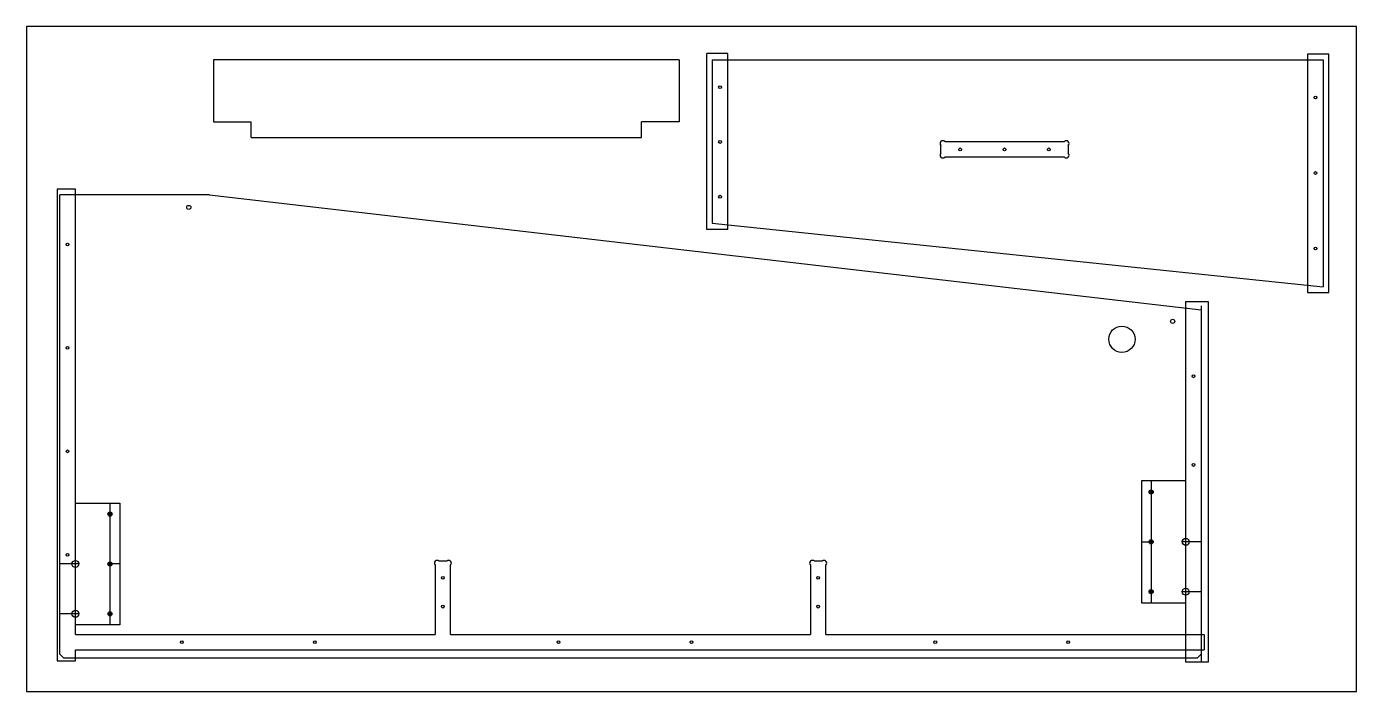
# Model space of a CAD drawing. Header units: inches. Extents: x 0 to 60, y 0 to 30.
import ezdxf

# ---------------------------------------------------------------- set-up
doc = ezdxf.new("R2010")
doc.units = ezdxf.units.IN
doc.header["$MEASUREMENT"] = 0
for name, color, linetype in [('0_WOOD', 7, 'Continuous'), ('10_375VCARVE_888DEP', 7, 'Continuous'), ('3_250BIT_200DEP', 7, 'Continuous'), ('6_125BIT_750DEP', 7, 'Continuous'), ('7_250BIT_750OUTLINE', 7, 'Continuous'), ('8_250BIT_750TAB', 7, 'Continuous'), ('9_500VCARVE_700DEP', 7, 'Continuous'), ('9A_250BIT_450DEP', 7, 'Continuous'), ('CAD', 7, 'Continuous')]:
    doc.layers.add(name, color=color, linetype=linetype)

msp = doc.modelspace()

# ---------------------------------------------------------------- linework, layer by layer
at = {"layer": '0_WOOD', "linetype": 'Continuous'}
for p, q in [((60, 30), (0, 30)), ((0, 30), (0, 0)), ((60, 0), (60, 30)), ((0, 0), (60, 0))]:
    msp.add_line(p, q, dxfattribs=at)
at = {"layer": '10_375VCARVE_888DEP', "linetype": 'Continuous'}
for p, q in [((53, 6.75), (52.112, 6.75)), ((2.388, 5.75), (1.5, 5.75)), ((53, 4.5), (52.112, 4.5)), ((2.388, 3.5), (1.5, 3.5))]:
    msp.add_line(p, q, dxfattribs=at)
at = {"layer": '3_250BIT_200DEP', "linetype": 'Continuous'}
for p, q in [((30.687, 20.839), (30.687, 28.787)), ((31.637, 28.787), (30.687, 28.787)), ((31.637, 20.839), (31.637, 28.787)), ((57.8, 28.75), (57.8, 18)), ((58.75, 28.75), (57.8, 28.75)), ((58.75, 18), (58.75, 28.75)), ((41.25, 24.287), (41.25, 24.633)), ((41.427, 24.81), (46.823, 24.81)), ((47, 24.633), (47, 24.287)), ((46.823, 24.11), (41.427, 24.11)), ((2.2, 22.659), (1.375, 22.659)), ((1.375, 22.659), (1.375, 1.375)), ((2.2, 2.575), (2.2, 22.659)), ((31.637, 20.839), (30.687, 20.839)), ((57.8, 18), (58.75, 18)), ((18.433, 5.698), (18.433, 2.575)), ((18.957, 5.875), (18.61, 5.875)), ((19.133, 2.575), (19.133, 5.698)), ((35.367, 5.698), (35.367, 2.575)), ((35.89, 5.875), (35.543, 5.875)), ((36.067, 2.575), (36.067, 5.698)), ((2.2, 2.575), (18.433, 2.575)), ((19.133, 2.575), (35.367, 2.575)), ((36.067, 2.575), (53.125, 2.575)), ((53.125, 2.575), (53.125, 1.875)), ((2.2, 1.875), (53.125, 1.875)), ((2.2, 1.375), (2.2, 1.875)), ((1.375, 1.375), (2.2, 1.375))]:
    msp.add_line(p, q, dxfattribs=at)
for centre, start, end in [((41.338, 24.722), 45, 225), ((46.912, 24.722), 315, 135), ((41.338, 24.198), 135, 315), ((46.912, 24.198), 225, 45), ((18.522, 5.787), 45, 225), ((19.045, 5.787), 315, 135), ((35.455, 5.787), 45, 225), ((35.978, 5.787), 315, 135)]:
    msp.add_arc(centre, 0.125, start, end, dxfattribs=at)
at = {"layer": '6_125BIT_750DEP', "linetype": 'Continuous'}
for centre, radius in [((31.287, 27.265), 0.0625), ((58.15, 26.798), 0.0625), ((31.287, 24.794), 0.0625), ((42.125, 24.46), 0.0625), ((44.125, 24.46), 0.0625), ((46.125, 24.46), 0.0625), ((58.15, 23.393), 0.0625), ((31.287, 22.324), 0.0625), ((7.318, 21.841), 0.0932), ((1.85, 20.167), 0.0625), ((58.15, 19.989), 0.0625), ((51.709, 16.698), 0.0932), ((1.85, 15.5), 0.0625), ((52.65, 14.219), 0.0625), ((1.85, 10.833), 0.0625), ((52.65, 10.219), 0.0625), ((50.737, 9), 0.0625), ((3.762, 8), 0.0625), ((50.737, 6.75), 0.0625), ((1.85, 6.167), 0.0625), ((3.762, 5.75), 0.0625), ((18.783, 5.125), 0.0625), ((35.717, 5.125), 0.0625), ((50.737, 4.5), 0.0625), ((18.783, 3.825), 0.0625), ((35.717, 3.825), 0.0625), ((3.762, 3.5), 0.0625), ((7, 2.225), 0.0625), ((13, 2.225), 0.0625), ((24, 2.225), 0.0625), ((30, 2.225), 0.0625), ((41, 2.225), 0.0625), ((47, 2.225), 0.0625)]:
    msp.add_circle(centre, radius, dxfattribs=at)
at = {"layer": '7_250BIT_750OUTLINE', "linetype": 'Continuous'}
for p, q in [((8.438, 28.5), (8.438, 25.7)), ((29.437, 28.5), (8.438, 28.5)), ((29.437, 28.5), (29.437, 25.7)), ((30.938, 28.5), (30.938, 21.125)), ((30.938, 28.5), (58.5, 28.5)), ((58.5, 28.5), (58.5, 18.25)), ((8.438, 25.7), (10.137, 25.7)), ((10.137, 25), (10.137, 25.7)), ((27.737, 25), (27.737, 25.7)), ((29.437, 25.7), (27.737, 25.7)), ((10.137, 25), (27.737, 25)), ((8.25, 22.403), (1.5, 22.403)), ((1.5, 1.687), (1.5, 22.403)), ((8.25, 22.403), (53, 17.219)), ((30.938, 21.125), (58.5, 18.25)), ((53, 17.219), (53, 1.687)), ((1.687, 1.5), (1.5, 1.687)), ((52.812, 1.5), (1.687, 1.5)), ((53, 1.687), (52.812, 1.5))]:
    msp.add_line(p, q, dxfattribs=at)
at = {"layer": '8_250BIT_750TAB', "linetype": 'Continuous'}
msp.add_circle((49.422, 15.889), 0.594, dxfattribs=at)
at = {"layer": '9_500VCARVE_700DEP', "linetype": 'Continuous'}
msp.add_line((53, 17.406), (53, 1.312), dxfattribs=at)
at = {"layer": '9A_250BIT_450DEP', "linetype": 'Continuous'}
for p, q in [((52.3, 1.313), (52.3, 17.594)), ((52.3, 17.594), (53.312, 17.594)), ((53.312, 17.594), (53.312, 1.313)), ((53.312, 1.313), (52.3, 1.313))]:
    msp.add_line(p, q, dxfattribs=at)
at = {"layer": 'CAD', "linetype": 'Continuous'}
for p, q in [((50.3, 9.5), (50.3, 4)), ((52.3, 9.5), (50.3, 9.5)), ((50.737, 9.5), (50.737, 4)), ((52.3, 4), (52.3, 9.5)), ((2.2, 3), (2.2, 8.5)), ((2.2, 8.5), (4.2, 8.5)), ((3.762, 8.5), (3.762, 3)), ((4.2, 8.5), (4.2, 3)), ((50.3, 6.75), (50.737, 6.75)), ((52.3, 4.5), (52.3, 6.75)), ((2.2, 3.5), (2.2, 5.75)), ((4.2, 5.75), (3.762, 5.75)), ((50.3, 4), (52.3, 4)), ((4.2, 3), (2.2, 3))]:
    msp.add_line(p, q, dxfattribs=at)
for centre, radius in [((50.737, 9), 0.0938), ((3.762, 8), 0.0938), ((50.737, 6.75), 0.0938), ((52.3, 6.75), 0.156), ((2.2, 5.75), 0.156), ((3.762, 5.75), 0.0938), ((50.737, 4.5), 0.0938), ((52.3, 4.5), 0.156), ((2.2, 3.5), 0.156), ((3.762, 3.5), 0.0938)]:
    msp.add_circle(centre, radius, dxfattribs=at)

doc.saveas('drawing.dxf')
